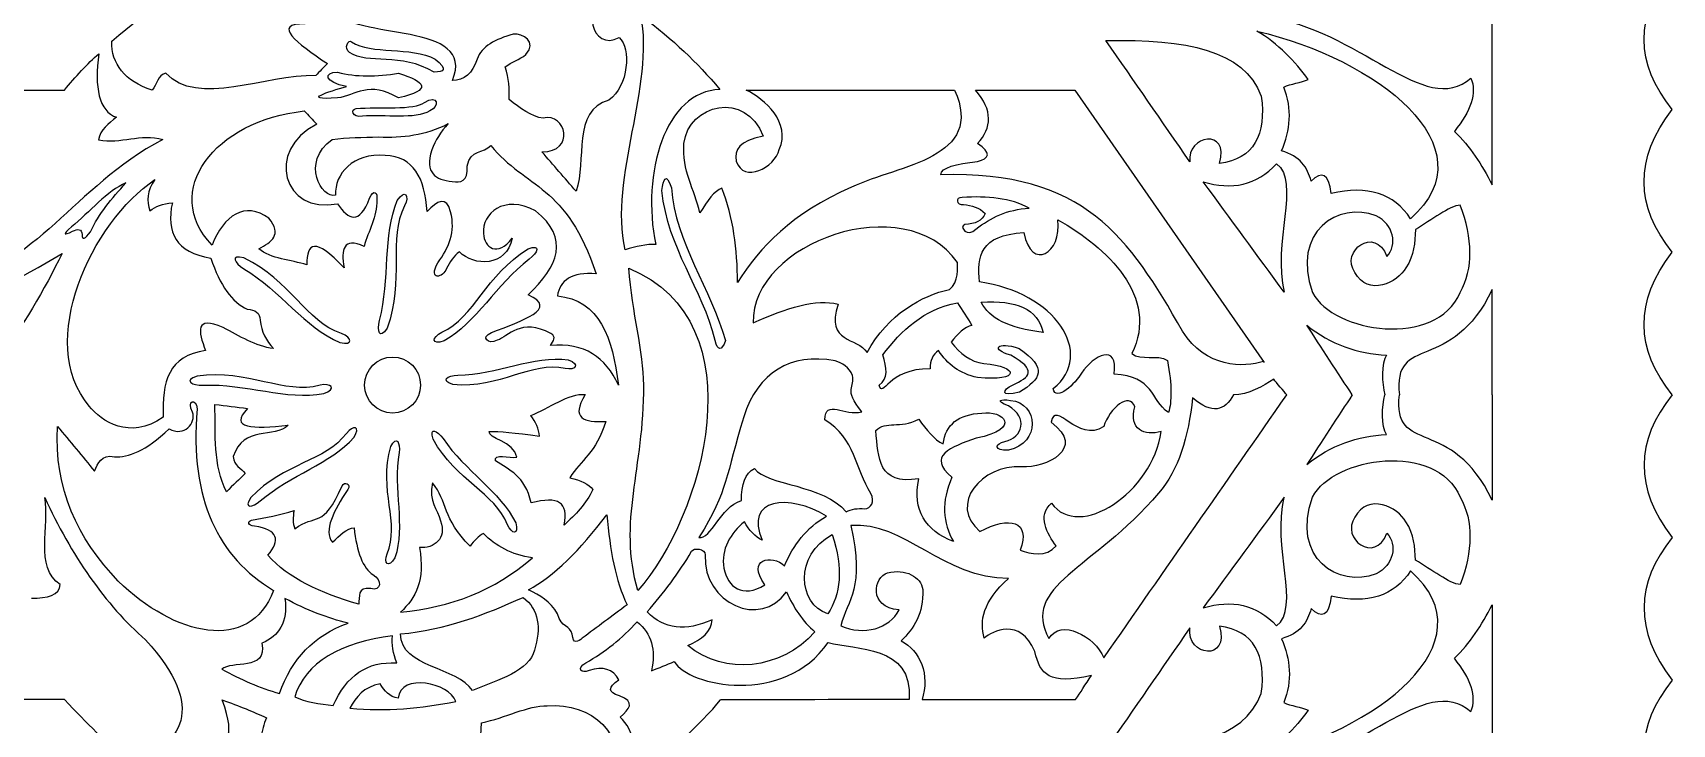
# Model space of a CAD drawing. Extents: x -1 to 1462, y 0 to 2164.
# Drawn here: x 254.9 to 707.3, y 1716.2 to 1906.9 of the extents above; entities that cross this region are included whole.
import ezdxf

# ---------------------------------------------------------------- set-up
doc = ezdxf.new("R2010")
doc.units = 0
doc.layers.add('plan_dekorasyon_araçlar_kutu_dörtgen_33_03', color=7, linetype='CONTINUOUS')

msp = doc.modelspace()

# ---------------------------------------------------------------- linework, layer by layer
at = {"layer": 'plan_dekorasyon_araçlar_kutu_dörtgen_33_03', "color": 1}
for points in [[(551.022524, 1904.80109)], [(276.703521, 1904.59709)], [(342.837522, 1904.41309)], [(338.980522, 1896.05309)], [(451.696523, 1891.11109)], [(329.800522, 1885.34009)], [(344.100522, 1886.01509)], [(280.583521, 1865.560089)], [(288.582521, 1866.447089)], [(577.867524, 1865.828089)], [(338.416522, 1862.168089)], [(355.451522, 1860.653089)], [(428.442523, 1863.449089)], [(529.876524, 1858.504089)], [(537.781524, 1855.282089)], [(648.783525, 1859.382089)], [(419.316523, 1841.975089)], [(516.617524, 1832.616089)], [(453.657523, 1826.933089)], [(339.620522, 1821.479089)], [(368.388522, 1821.942089)], [(354.153522, 1817.474089)], [(402.632523, 1816.687089)], [(489.419523, 1818.074089)], [(524.754524, 1818.001089)], [(335.165522, 1807.396089)], [(600.917524, 1807.064089)], [(305.097522, 1804.429089)], [(483.660523, 1802.414089)], [(524.092524, 1804.004089)], [(261.701521, 1798.335089)], [(380.823522, 1796.942089)], [(487.511523, 1797.203089)], [(343.524522, 1795.341089)], [(258.143521, 1778.767089)], [(388.151522, 1771.757088)], [(516.252524, 1769.384088)], [(475.479523, 1768.535088)], [(319.752522, 1762.800088)], [(354.809522, 1762.111088)], [(436.686523, 1763.911088)], [(462.352523, 1759.939088)], [(391.653522, 1753.314088)], [(648.785525, 1754.745088)], [(356.374522, 1747.166088)], [(577.869524, 1748.299088)], [(341.882522, 1744.086088)], [(354.154522, 1740.569088)], [(356.364522, 1741.142088)], [(342.400522, 1720.612088)], [(500.265523, 1723.011088)]]:
    msp.add_lwpolyline(points, close=True, dxfattribs=at)
msp.add_lwpolyline([(542.413524, 1891.11209), (594.724524, 1815.961089)], dxfattribs=at)
for points in [[(276.703521, 1904.59709), (297.193522, 1922.45909), (316.696522, 1929.71709), (338.212522, 1932.53809)], [(707.298525, 1885.74309), (697.115525, 1898.39909), (696.747525, 1911.49709), (707.298525, 1925.08609)], [(417.250523, 1915.56609), (404.569523, 1915.54709), (409.316523, 1901.36509), (416.678523, 1905.60709)], [(657.600525, 1865.005089), (657.603525, 1882.33909), (657.607525, 1899.67309), (657.610525, 1917.00609)], [(330.056522, 1909.36509), (320.580522, 1909.45009), (327.628522, 1904.17009), (336.157522, 1898.41009)], [(370.664522, 1893.71109), (377.534522, 1910.32909), (343.679522, 1904.38409), (337.454522, 1913.29909)], [(418.314523, 1847.082089), (413.839523, 1867.020089), (426.653523, 1892.15109), (422.649523, 1911.85309)], [(422.649523, 1911.85309), (432.013523, 1904.55709), (437.828523, 1899.04809), (444.509523, 1891.29109)], [(594.706524, 1911.39509), (620.900525, 1908.09909), (639.088525, 1883.13809), (651.741525, 1894.44109)], [(342.307522, 1901.47009), (340.507522, 1902.68009), (342.020522, 1905.26809), (342.837522, 1904.41309)], [(387.438522, 1906.48409), (382.512522, 1905.18009), (378.782522, 1903.14709), (377.467522, 1899.64509)], [(390.972522, 1900.90009), (394.077522, 1904.46909), (390.162522, 1906.81609), (387.438522, 1906.48409)], [(416.678523, 1905.60709), (420.089523, 1902.66709), (419.261523, 1892.19009), (413.842523, 1888.30809)], [(551.022524, 1904.80109), (573.295524, 1905.16009), (588.895524, 1902.27709), (593.880524, 1889.43609)], [(574.205524, 1871.289089), (566.395524, 1882.59209), (558.832524, 1893.49809), (551.022524, 1904.80109)], [(592.704524, 1907.33209), (625.442525, 1899.81809), (657.600525, 1875.443089), (635.091525, 1855.644089)], [(606.870525, 1894.04009), (603.316524, 1898.83409), (598.459524, 1904.11009), (592.704524, 1907.33209)], [(263.649521, 1891.10909), (266.458521, 1894.64909), (270.081521, 1898.51709), (273.078521, 1901.11709)], [(273.078521, 1901.11709), (271.754521, 1892.01309), (273.154521, 1885.17309), (277.952521, 1883.60509)], [(287.839521, 1891.06309), (280.247521, 1893.61509), (276.445521, 1898.27709), (276.703521, 1904.59709)], [(365.620522, 1896.05309), (356.422522, 1901.60609), (347.253522, 1898.01609), (342.307522, 1901.47009)], [(342.837522, 1904.41309), (348.233522, 1900.76309), (359.223522, 1903.29409), (365.914522, 1899.64409)], [(385.264522, 1897.47709), (386.931522, 1898.92709), (389.260522, 1899.46509), (390.972522, 1900.90009)], [(291.532521, 1895.75009), (289.418521, 1895.36509), (289.070521, 1892.62509), (287.839521, 1891.06309)], [(332.934522, 1895.12609), (319.133522, 1895.33409), (300.270522, 1886.35809), (291.532521, 1895.75009)], [(336.157522, 1898.41009), (335.083522, 1897.31609), (334.008522, 1896.22109), (332.934522, 1895.12609)], [(341.453522, 1892.10909), (335.389522, 1893.12909), (334.918522, 1896.15209), (338.980522, 1896.05309)], [(338.980522, 1896.05309), (344.063522, 1894.66009), (349.793522, 1894.79809), (355.817522, 1895.75909)], [(355.817522, 1895.75909), (363.205522, 1893.41409), (365.232522, 1891.11809), (355.817522, 1888.92909)], [(365.914522, 1899.64409), (369.510522, 1896.78609), (368.311522, 1896.08409), (365.620522, 1896.05309)], [(377.467522, 1899.64509), (376.289522, 1895.57709), (373.786522, 1893.89309), (370.664522, 1893.71109)], [(386.329522, 1888.48009), (386.474522, 1891.30209), (386.296522, 1894.38909), (385.264522, 1897.47709)], [(338.980522, 1888.92909), (328.324522, 1888.22309), (336.625522, 1890.75409), (341.453522, 1892.10909)], [(355.817522, 1888.92909), (347.644522, 1893.81609), (343.944522, 1889.61009), (338.980522, 1888.92909)], [(444.509523, 1891.29109), (429.379523, 1890.80809), (422.716523, 1868.127089), (426.791523, 1848.495089)], [(599.502524, 1874.321089), (601.833524, 1880.05809), (602.609524, 1885.89509), (600.073524, 1891.94709)], [(600.073524, 1891.94709), (602.064524, 1892.91909), (604.879525, 1893.06809), (606.870525, 1894.04009)], [(651.741525, 1894.44109), (653.501525, 1890.27609), (651.698525, 1885.30809), (647.178525, 1879.730089)], [(226.806521, 1891.10909), (239.087521, 1891.10909), (251.368521, 1891.10909), (263.649521, 1891.10909)], [(344.100522, 1886.01509), (350.380522, 1886.56409), (360.250522, 1885.52409), (362.939522, 1887.66309)], [(362.939522, 1887.66309), (366.648522, 1890.16109), (367.279522, 1886.50309), (364.411522, 1885.36709)], [(395.678522, 1883.33209), (392.620522, 1883.78209), (389.254522, 1886.13009), (386.329522, 1888.48009)], [(413.842523, 1888.30809), (403.520523, 1885.48309), (407.798523, 1871.591089), (404.776523, 1863.232089)], [(434.569523, 1876.410089), (435.749523, 1887.19909), (451.696523, 1891.11109), (456.414523, 1878.403089)], [(451.696523, 1891.11109), (470.888523, 1891.11109), (490.080523, 1891.11109), (509.271524, 1891.11109)], [(460.880523, 1874.693089), (464.096523, 1882.23909), (457.009523, 1888.61709), (451.696523, 1891.11109)], [(509.271524, 1891.11109), (517.656524, 1872.260089), (494.376523, 1870.581089), (480.778523, 1864.332089)], [(515.597524, 1876.406089), (519.623524, 1880.70709), (519.826524, 1885.55509), (515.062524, 1891.11209)], [(515.062524, 1891.11209), (522.872524, 1891.11209), (534.603524, 1891.11209), (542.413524, 1891.11209)], [(593.880524, 1889.43609), (595.338524, 1878.884089), (591.873524, 1872.023089), (582.341524, 1870.891089)], [(277.952521, 1883.60509), (275.805521, 1881.84909), (273.385521, 1880.26709), (273.029521, 1877.371089)], [(304.347522, 1848.376089), (290.116521, 1863.045089), (305.016522, 1882.83909), (329.800522, 1885.34009)], [(329.800522, 1885.34009), (330.939522, 1884.13109), (332.077522, 1882.92209), (333.216522, 1881.71209)], [(345.807522, 1883.89509), (343.012522, 1883.30009), (342.499522, 1885.98209), (344.100522, 1886.01509)], [(364.411522, 1885.36709), (360.447522, 1882.93409), (352.008522, 1884.38609), (345.807522, 1883.89509)], [(395.365522, 1874.097089), (404.712523, 1873.937089), (402.050523, 1885.02309), (395.678522, 1883.33209)], [(707.298525, 1846.400089), (697.115525, 1859.056089), (696.747525, 1872.154089), (707.298525, 1885.74309)], [(273.029521, 1877.371089), (279.109521, 1876.241089), (284.660521, 1879.172089), (290.739521, 1877.511089)], [(333.216522, 1881.71209), (318.916522, 1874.595089), (323.962522, 1856.585089), (338.962522, 1859.773089)], [(337.472522, 1877.491089), (341.693522, 1877.991089), (345.913522, 1878.139089), (350.293522, 1878.185089)], [(350.293522, 1878.185089), (356.837522, 1877.934089), (363.293522, 1878.646089), (369.523522, 1881.85009)], [(369.523522, 1881.85009), (367.436522, 1879.521089), (365.932522, 1877.218089), (364.969522, 1874.617089)], [(456.414523, 1878.403089), (449.700523, 1877.167089), (448.520523, 1874.635089), (448.988523, 1871.514089)], [(582.341524, 1870.891089), (585.279524, 1880.82509), (573.232524, 1878.699089), (574.205524, 1871.289089)], [(647.178525, 1879.730089), (651.463525, 1875.633089), (654.729525, 1870.516089), (657.600525, 1865.005089)], [(290.739521, 1877.511089), (265.385521, 1863.814089), (256.987521, 1842.934089), (230.220521, 1836.772089)], [(338.416522, 1862.168089), (334.657522, 1860.999089), (328.690522, 1871.144089), (337.472522, 1877.491089)], [(352.118522, 1873.107089), (343.216522, 1873.857089), (338.092522, 1867.909089), (338.416522, 1862.168089)], [(363.668522, 1857.620089), (363.091522, 1866.838089), (359.916522, 1872.838089), (352.118522, 1873.107089)], [(364.969522, 1874.617089), (362.930522, 1868.160089), (366.042522, 1866.362089), (370.605522, 1865.879089)], [(374.726522, 1870.153089), (375.518522, 1874.866089), (379.311522, 1873.632089), (381.250522, 1875.813089)], [(381.250522, 1875.813089), (390.933522, 1864.027089), (402.264523, 1865.076089), (410.297523, 1840.456089)], [(404.776523, 1863.232089), (401.639523, 1866.854089), (398.502523, 1870.476089), (395.365522, 1874.097089)], [(438.978523, 1857.268089), (437.509523, 1863.649089), (433.920523, 1868.970089), (434.569523, 1876.410089)], [(448.988523, 1871.514089), (451.068523, 1865.273089), (459.624523, 1869.748089), (460.880523, 1874.693089)], [(515.590524, 1871.379089), (518.869524, 1872.272089), (519.540524, 1873.787089), (515.597524, 1876.406089)], [(607.624525, 1865.999089), (606.668525, 1869.783089), (604.542524, 1872.892089), (599.502524, 1874.321089)], [(370.605522, 1865.879089), (372.995522, 1865.510089), (375.015522, 1865.796089), (374.726522, 1870.153089)], [(428.442523, 1863.449089), (428.944523, 1866.374089), (429.542523, 1868.652089), (431.149523, 1864.155089)], [(505.436524, 1867.735089), (505.528524, 1869.751089), (509.687524, 1870.777089), (515.590524, 1871.379089)], [(572.167524, 1824.592089), (557.465524, 1850.432089), (545.020524, 1868.975089), (505.436524, 1867.735089)], [(577.867524, 1865.828089), (585.761524, 1863.436089), (592.579524, 1864.845089), (598.119524, 1870.773089)], [(598.119524, 1870.773089), (604.830525, 1865.907089), (596.824524, 1848.736089), (600.238524, 1835.333089)], [(613.191525, 1862.591089), (612.542525, 1868.071089), (610.628525, 1868.995089), (607.624525, 1865.999089)], [(270.418521, 1803.947089), (255.617521, 1821.606089), (271.064521, 1854.704089), (288.582521, 1866.447089)], [(280.583521, 1865.560089), (275.441521, 1863.323089), (270.535521, 1857.436089), (265.512521, 1853.374089)], [(270.752521, 1852.020089), (273.087521, 1857.005089), (276.629521, 1861.135089), (280.583521, 1865.560089)], [(288.582521, 1866.447089), (286.366521, 1863.350089), (286.228521, 1860.512089), (287.152521, 1857.806089)], [(431.149523, 1864.155089), (432.052523, 1849.194089), (442.217523, 1836.054089), (445.985523, 1822.004089)], [(445.020523, 1864.094089), (443.007523, 1863.367089), (440.992523, 1860.514089), (438.978523, 1857.268089)], [(449.371523, 1838.048089), (449.285523, 1847.139089), (448.246523, 1855.945089), (445.020523, 1864.094089)], [(480.778523, 1864.332089), (464.186523, 1857.055089), (455.590523, 1847.839089), (449.371523, 1838.048089)], [(510.055524, 1843.535089), (495.694523, 1864.264089), (453.065523, 1849.022089), (453.657523, 1826.933089)], [(600.238524, 1835.333089), (592.781524, 1845.498089), (585.324524, 1855.663089), (577.867524, 1865.828089)], [(635.091525, 1855.644089), (630.530525, 1862.575089), (623.247525, 1864.920089), (613.191525, 1862.591089)], [(287.152521, 1857.806089), (288.751521, 1858.949089), (290.605521, 1859.872089), (293.382521, 1859.994089)], [(293.382521, 1859.994089), (291.561521, 1851.838089), (294.367521, 1846.344089), (304.006522, 1844.783089)], [(319.981522, 1855.744089), (313.497522, 1860.577089), (307.415522, 1856.475089), (304.347522, 1848.376089)], [(338.962522, 1859.773089), (341.979522, 1855.303089), (344.957522, 1853.863089), (347.817522, 1861.334089)], [(349.816522, 1860.850089), (349.934522, 1856.101089), (347.461522, 1852.294089), (346.284522, 1848.016089)], [(347.817522, 1861.334089), (348.896522, 1863.880089), (350.092522, 1862.895089), (349.816522, 1860.850089)], [(350.545522, 1827.607089), (353.584522, 1839.100089), (351.362522, 1850.942089), (355.451522, 1860.653089)], [(355.451522, 1860.653089), (357.584522, 1863.918089), (358.870522, 1862.010089), (357.480522, 1859.145089)], [(370.176522, 1857.564089), (369.043522, 1862.009089), (366.530522, 1860.564089), (363.668522, 1857.620089)], [(393.600522, 1857.795089), (384.896522, 1862.446089), (378.729522, 1857.062089), (379.264522, 1851.548089)], [(443.159523, 1822.004089), (439.667523, 1836.526089), (430.169523, 1847.162089), (428.442523, 1863.449089)], [(511.332524, 1861.506089), (509.408524, 1861.564089), (509.604524, 1859.267089), (511.742524, 1859.560089)], [(529.876524, 1858.504089), (524.680524, 1861.386089), (518.255524, 1861.923089), (511.332524, 1861.506089)], [(511.742524, 1859.560089), (513.980524, 1859.318089), (516.067524, 1858.738089), (517.677524, 1857.083089)], [(625.588525, 1856.438089), (615.216525, 1860.457089), (602.012524, 1852.144089), (608.045525, 1835.245089)], [(317.201522, 1847.368089), (320.820522, 1849.186089), (323.782522, 1851.241089), (319.981522, 1855.744089)], [(357.480522, 1859.145089), (352.679522, 1849.919089), (357.618522, 1838.903089), (352.617522, 1825.468089)], [(366.662522, 1843.490089), (369.624522, 1847.542089), (371.615522, 1851.940089), (370.176522, 1857.564089)], [(391.597522, 1834.624089), (399.738523, 1842.480089), (403.209523, 1850.253089), (393.600522, 1857.795089)], [(517.677524, 1857.083089), (516.907524, 1855.059089), (514.907524, 1854.169089), (512.097524, 1854.030089)], [(515.159524, 1852.793089), (519.229524, 1855.852089), (523.761524, 1858.273089), (529.876524, 1858.504089)], [(528.397524, 1851.791089), (530.466524, 1840.945089), (538.892524, 1846.229089), (537.781524, 1855.282089)], [(537.781524, 1855.282089), (551.178524, 1847.958089), (565.925524, 1833.995089), (558.150524, 1818.429089)], [(628.538525, 1845.203089), (631.617525, 1848.418089), (630.398525, 1854.106089), (625.588525, 1856.438089)], [(648.783525, 1859.382089), (645.829525, 1859.233089), (640.821525, 1855.177089), (636.428525, 1852.628089)], [(648.783525, 1835.245089), (652.517525, 1841.992089), (652.270525, 1850.123089), (648.783525, 1859.382089)], [(265.512521, 1853.374089), (263.079521, 1851.222089), (263.355521, 1850.949089), (265.788521, 1852.171089)], [(265.788521, 1852.171089), (267.391521, 1852.940089), (268.411521, 1852.830089), (268.445521, 1851.245089)], [(268.445521, 1851.245089), (268.490521, 1849.652089), (269.294521, 1850.002089), (270.752521, 1852.020089)], [(340.751522, 1842.129089), (332.825522, 1850.604089), (330.421522, 1849.009089), (330.504522, 1842.880089)], [(346.284522, 1848.016089), (340.491522, 1850.568089), (339.941522, 1847.125089), (340.751522, 1842.129089)], [(379.264522, 1851.548089), (379.348522, 1847.642089), (383.199522, 1844.942089), (387.199522, 1850.248089)], [(512.097524, 1854.030089), (510.233524, 1853.441089), (512.961524, 1850.262089), (515.159524, 1852.793089)], [(516.132524, 1838.212089), (515.356524, 1845.112089), (516.253524, 1851.195089), (528.397524, 1851.791089)], [(619.743525, 1840.837089), (615.610525, 1846.649089), (625.312525, 1853.932089), (628.538525, 1845.203089)], [(636.428525, 1852.628089), (636.297525, 1849.087089), (636.107525, 1845.546089), (633.798525, 1842.124089)], [(231.046521, 1832.304089), (239.804521, 1832.808089), (250.953521, 1838.960089), (263.013521, 1846.080089)], [(263.013521, 1846.080089), (257.910521, 1836.117089), (252.339521, 1825.601089), (244.717521, 1816.582089)], [(330.504522, 1842.880089), (326.070522, 1844.376089), (320.576522, 1844.459089), (317.201522, 1847.368089)], [(367.724522, 1824.313089), (376.922522, 1828.556089), (379.686522, 1839.984089), (391.548522, 1847.350089)], [(372.579522, 1846.528089), (370.960522, 1845.434089), (370.068522, 1843.611089), (369.034522, 1841.932089)], [(387.199522, 1850.248089), (385.610522, 1842.337089), (376.523522, 1842.400089), (372.579522, 1846.528089)], [(391.548522, 1847.350089), (395.207522, 1848.735089), (394.202522, 1846.282089), (391.867522, 1844.467089)], [(426.791523, 1848.495089), (424.319523, 1848.672089), (421.228523, 1847.995089), (418.314523, 1847.082089)], [(707.298525, 1807.057089), (697.115525, 1819.713089), (696.747525, 1832.810089), (707.298525, 1846.400089)], [(304.006522, 1844.783089), (306.528522, 1837.229089), (309.888522, 1832.544089), (314.058522, 1830.642089)], [(313.132522, 1844.812089), (309.242522, 1845.815089), (310.543522, 1843.424089), (313.129522, 1841.833089)], [(313.129522, 1841.833089), (323.301522, 1835.681089), (329.931522, 1825.621089), (339.620522, 1821.479089)], [(340.032522, 1823.974089), (330.168522, 1827.271089), (326.064522, 1838.625089), (313.132522, 1844.812089)], [(369.034522, 1841.932089), (368.185522, 1839.302089), (363.832522, 1838.408089), (366.662522, 1843.490089)], [(391.867522, 1844.467089), (382.675522, 1837.427089), (377.327522, 1826.983089), (368.388522, 1821.942089)], [(419.316523, 1841.975089), (455.538523, 1827.062089), (439.748523, 1773.267088), (421.847523, 1753.080088)], [(423.483523, 1809.773089), (423.441523, 1818.937089), (420.283523, 1829.655089), (419.316523, 1841.975089)], [(507.805524, 1836.128089), (510.624524, 1838.116089), (509.902524, 1842.452089), (510.055524, 1843.535089)], [(633.798525, 1842.124089), (631.585525, 1837.986089), (623.368525, 1834.025089), (619.743525, 1840.837089)], [(410.297523, 1840.456089), (403.697523, 1840.898089), (400.276523, 1838.746089), (399.641523, 1834.322089)], [(536.486524, 1808.774089), (548.360524, 1818.426089), (536.842524, 1835.350089), (516.132524, 1838.212089)], [(381.454522, 1824.252089), (390.045522, 1827.563089), (400.129523, 1830.831089), (391.597522, 1834.624089)], [(399.641523, 1834.322089), (411.296523, 1833.308089), (414.887523, 1822.720089), (416.478523, 1809.755089)], [(453.657523, 1826.933089), (462.724523, 1830.891089), (471.176523, 1833.742089), (477.099523, 1832.039089)], [(485.094523, 1818.691089), (490.949523, 1829.505089), (500.380523, 1834.420089), (507.805524, 1836.128089)], [(489.419523, 1818.074089), (494.673523, 1824.850089), (500.680523, 1830.697089), (510.024524, 1832.439089)], [(510.024524, 1832.439089), (511.367524, 1830.362089), (512.711524, 1828.285089), (514.055524, 1826.209089)], [(516.617524, 1832.616089), (526.176524, 1833.246089), (532.304524, 1830.735089), (533.690524, 1824.256089)], [(533.690524, 1824.256089), (524.151524, 1825.459089), (518.789524, 1828.136089), (516.617524, 1832.616089)], [(608.045525, 1835.245089), (613.851525, 1824.056089), (642.198525, 1819.924089), (648.783525, 1835.245089)], [(657.600525, 1836.130089), (646.478525, 1812.582089), (630.056525, 1824.021089), (632.003525, 1807.067089)], [(657.600525, 1807.067089), (657.600525, 1815.190089), (657.600525, 1828.006089), (657.600525, 1836.130089)], [(307.422522, 1825.645089), (299.540522, 1828.974089), (300.487522, 1824.593089), (302.539522, 1819.249089)], [(314.058522, 1830.642089), (316.165522, 1830.548089), (317.562522, 1829.743089), (317.628522, 1827.608089)], [(397.870522, 1823.964089), (389.607522, 1828.438089), (386.001522, 1823.125089), (383.061522, 1822.108089)], [(477.099523, 1832.039089), (473.524523, 1821.114089), (482.429523, 1823.141089), (485.094523, 1818.691089)], [(321.314522, 1819.822089), (316.389522, 1820.463089), (311.940522, 1823.206089), (307.422522, 1825.645089)], [(317.628522, 1827.608089), (317.931522, 1824.508089), (319.284522, 1821.980089), (321.314522, 1819.822089)], [(339.620522, 1821.479089), (343.423522, 1820.613089), (343.022522, 1822.879089), (340.032522, 1823.974089)], [(352.617522, 1825.468089), (350.516522, 1822.043089), (349.791522, 1824.666089), (350.545522, 1827.607089)], [(368.388522, 1821.942089), (364.798522, 1820.699089), (364.946522, 1822.935089), (367.724522, 1824.313089)], [(383.061522, 1822.108089), (380.554522, 1820.792089), (378.281522, 1822.949089), (381.454522, 1824.252089)], [(397.758522, 1820.705089), (398.548523, 1821.870089), (399.391523, 1823.039089), (397.870522, 1823.964089)], [(514.055524, 1826.209089), (512.037524, 1825.794089), (510.124524, 1824.020089), (508.263524, 1821.564089)], [(594.515524, 1816.262089), (589.109524, 1814.520089), (578.513524, 1814.401089), (572.167524, 1824.592089)], [(618.993525, 1807.067089), (615.323525, 1812.560089), (610.124525, 1820.745089), (606.454525, 1826.238089)], [(606.454525, 1826.238089), (613.074525, 1821.016089), (620.438525, 1818.354089), (628.472525, 1817.999089)], [(302.539522, 1819.249089), (292.418521, 1817.964089), (290.445521, 1810.661089), (290.848521, 1800.894089)], [(416.478523, 1809.755089), (412.999523, 1817.435089), (407.046523, 1821.503089), (397.758522, 1820.705089)], [(445.985523, 1822.004089), (445.043523, 1819.060089), (443.866523, 1819.178089), (443.159523, 1822.004089)], [(504.843524, 1819.251089), (503.250524, 1818.178089), (502.389524, 1816.572089), (502.523524, 1814.243089)], [(515.558524, 1811.834089), (510.655524, 1812.891089), (507.234524, 1815.525089), (504.843524, 1819.251089)], [(508.263524, 1821.564089), (510.733524, 1818.496089), (513.598524, 1816.216089), (517.324524, 1815.660089)], [(524.754524, 1818.001089), (519.200524, 1819.414089), (520.771524, 1822.063089), (527.050524, 1819.826089)], [(527.050524, 1819.826089), (534.911524, 1814.566089), (533.116524, 1811.337089), (527.157524, 1807.805089)], [(553.316524, 1812.740089), (554.399524, 1821.537089), (547.653524, 1817.970089), (544.262524, 1813.050089)], [(346.433522, 1809.754089), (346.433522, 1814.018089), (349.889522, 1817.474089), (354.153522, 1817.474089)], [(354.153522, 1817.474089), (358.417522, 1817.474089), (361.873522, 1814.018089), (361.873522, 1809.754089)], [(401.797523, 1814.300089), (392.437522, 1816.474089), (383.895522, 1808.670089), (370.756522, 1809.897089)], [(372.141522, 1812.496089), (383.074522, 1812.655089), (393.018522, 1818.036089), (402.632523, 1816.687089)], [(402.632523, 1816.687089), (406.052523, 1815.495089), (404.679523, 1813.724089), (401.797523, 1814.300089)], [(476.302523, 1816.436089), (463.918523, 1818.680089), (455.022523, 1813.276089), (451.046523, 1801.001089)], [(481.070523, 1812.422089), (480.277523, 1814.579089), (478.140523, 1815.916089), (476.302523, 1816.436089)], [(488.418523, 1809.755089), (490.970523, 1811.419089), (490.638523, 1814.524089), (489.419523, 1818.074089)], [(502.523524, 1814.243089), (490.698523, 1814.337089), (489.529523, 1805.835089), (488.418523, 1809.755089)], [(517.324524, 1815.660089), (527.096524, 1814.915089), (527.626524, 1810.637089), (515.558524, 1811.834089)], [(525.225524, 1809.756089), (530.200524, 1811.908089), (532.029524, 1813.963089), (524.754524, 1818.001089)], [(558.150524, 1818.429089), (560.757524, 1816.350089), (565.158524, 1818.392089), (568.000524, 1816.520089)], [(568.000524, 1816.520089), (569.274524, 1809.629089), (569.200524, 1805.146089), (568.276524, 1802.181089)], [(628.472525, 1817.999089), (626.929525, 1815.869089), (627.174525, 1810.146089), (628.006525, 1807.067089)], [(300.196522, 1812.213089), (296.399522, 1810.900089), (298.804522, 1809.626089), (301.839522, 1809.729089)], [(334.130522, 1809.703089), (324.086522, 1807.003089), (314.394522, 1814.200089), (300.196522, 1812.213089)], [(301.839522, 1809.729089), (313.717522, 1810.219089), (324.801522, 1805.496089), (335.165522, 1807.396089)], [(335.165522, 1807.396089), (338.813522, 1808.775089), (337.228522, 1810.442089), (334.130522, 1809.703089)], [(354.153522, 1802.034089), (349.889522, 1802.034089), (346.433522, 1805.491089), (346.433522, 1809.754089)], [(361.873522, 1809.754089), (361.873522, 1805.491089), (358.417522, 1802.034089), (354.153522, 1802.034089)], [(370.756522, 1809.897089), (367.203522, 1811.014089), (369.348522, 1812.433089), (372.141522, 1812.496089)], [(421.847523, 1753.080088), (416.284523, 1772.252088), (423.592523, 1786.495089), (423.483523, 1809.773089)], [(483.660523, 1802.414089), (478.381523, 1808.694089), (481.933523, 1809.086089), (481.070523, 1812.422089)], [(527.157524, 1807.805089), (521.701524, 1806.352089), (522.439524, 1808.441089), (525.225524, 1809.756089)], [(544.262524, 1813.050089), (542.706524, 1810.305089), (537.174524, 1804.881089), (536.486524, 1808.774089)], [(568.276524, 1802.181089), (563.289524, 1805.700089), (564.249524, 1812.224089), (553.316524, 1812.740089)], [(597.323524, 1811.374089), (594.474524, 1809.586089), (590.295524, 1806.969089), (586.191524, 1807.064089)], [(600.917524, 1807.064089), (600.271524, 1807.972089), (597.969524, 1810.465089), (597.323524, 1811.374089)], [(298.958522, 1802.284089), (297.136522, 1805.490089), (299.994522, 1806.343089), (300.202522, 1803.162089)], [(392.265522, 1801.364089), (397.277522, 1803.283089), (402.877523, 1807.675089), (407.300523, 1807.122089)], [(407.300523, 1807.122089), (403.192523, 1800.533089), (407.026523, 1799.408089), (412.978523, 1799.737089)], [(473.416523, 1800.177089), (473.534523, 1806.103089), (478.951523, 1801.050089), (483.660523, 1802.414089)], [(524.092524, 1804.004089), (520.461524, 1805.427089), (521.763524, 1806.013089), (524.681524, 1805.535089)], [(524.681524, 1805.535089), (532.486524, 1804.824089), (532.978524, 1793.612089), (524.152524, 1791.818089)], [(550.411524, 1798.290089), (543.283524, 1793.580089), (536.979524, 1805.972089), (535.915524, 1799.526089)], [(559.010524, 1803.744089), (557.527524, 1807.843089), (552.041524, 1803.582089), (550.411524, 1798.290089)], [(550.423524, 1734.509088), (567.358524, 1758.859088), (583.996524, 1782.734089), (600.917524, 1807.064089)], [(574.915524, 1806.253089), (573.856524, 1795.422089), (571.025524, 1786.364089), (565.570524, 1779.929089)], [(586.191524, 1807.064089), (583.916524, 1802.705089), (580.315524, 1801.452089), (574.915524, 1806.253089)], [(618.995525, 1807.060089), (615.325525, 1801.567089), (610.126525, 1793.382089), (606.456525, 1787.888089)], [(628.474525, 1796.128089), (626.931525, 1798.258089), (627.176525, 1803.981089), (628.008525, 1807.060089)], [(657.602525, 1777.998089), (646.480525, 1801.545089), (630.058525, 1790.106089), (632.005525, 1807.060089)], [(657.602525, 1807.060089), (657.602525, 1798.937089), (657.602525, 1786.120089), (657.602525, 1777.998089)], [(707.298525, 1807.059089), (697.115525, 1794.403089), (696.747525, 1781.305089), (707.298525, 1767.716088)], [(290.848521, 1800.894089), (281.412521, 1794.390089), (273.849521, 1799.854089), (270.418521, 1803.947089)], [(292.472521, 1797.703089), (296.695522, 1795.315089), (299.957522, 1799.341089), (298.958522, 1802.284089)], [(300.202522, 1803.162089), (298.097522, 1778.016089), (306.115522, 1762.255088), (321.278522, 1753.122088)], [(308.341522, 1780.284089), (304.508522, 1787.726089), (305.378522, 1796.163089), (305.097522, 1804.429089)], [(305.097522, 1804.429089), (308.244522, 1804.030089), (310.985522, 1803.683089), (314.132522, 1803.285089)], [(314.132522, 1803.285089), (308.790522, 1797.786089), (315.601522, 1797.604089), (325.355522, 1798.711089)], [(394.665522, 1795.663089), (394.496522, 1797.721089), (393.691522, 1799.619089), (392.265522, 1801.364089)], [(451.046523, 1801.001089), (446.098523, 1784.713089), (446.861523, 1780.906089), (438.676523, 1767.679088)], [(506.127524, 1793.534089), (506.745524, 1798.900089), (510.342524, 1801.688089), (516.769524, 1802.030089)], [(516.769524, 1802.030089), (522.586524, 1802.919089), (528.167524, 1797.774089), (515.232524, 1795.072089)], [(523.150524, 1794.172089), (528.056524, 1795.330089), (529.665524, 1800.727089), (524.092524, 1804.004089)], [(566.292524, 1796.935089), (561.745524, 1795.614089), (557.139524, 1797.530089), (559.010524, 1803.744089)], [(278.420521, 1755.713088), (267.180521, 1767.450088), (260.696521, 1781.260089), (261.701521, 1798.335089)], [(261.701521, 1798.335089), (265.110521, 1794.220089), (268.519521, 1790.105089), (271.928521, 1785.990089)], [(277.375521, 1789.990089), (281.240521, 1789.746089), (285.938521, 1791.509089), (292.472521, 1797.703089)], [(325.355522, 1798.711089), (321.599522, 1794.952089), (312.840522, 1798.670089), (310.203522, 1790.083089)], [(341.431522, 1796.442089), (335.594522, 1788.660089), (324.306522, 1788.366089), (315.000522, 1778.711089)], [(343.524522, 1795.341089), (345.414522, 1798.461089), (343.285522, 1798.773089), (341.431522, 1796.442089)], [(365.350522, 1794.813089), (364.224522, 1798.327089), (366.485522, 1797.260089), (368.081522, 1794.973089)], [(388.423522, 1789.859089), (387.714522, 1794.163089), (380.236522, 1795.140089), (380.823522, 1796.942089)], [(380.823522, 1796.942089), (383.664522, 1797.053089), (387.820522, 1796.650089), (394.665522, 1795.663089)], [(412.978523, 1799.737089), (410.368523, 1791.018089), (406.077523, 1789.162089), (403.088523, 1784.196089)], [(486.132523, 1779.807089), (481.894523, 1786.597089), (481.893523, 1795.035089), (473.416523, 1800.177089)], [(487.511523, 1797.203089), (490.351523, 1800.019089), (494.074523, 1797.595089), (499.386523, 1800.352089)], [(499.403523, 1783.898089), (487.917523, 1782.168089), (488.334523, 1789.612089), (487.511523, 1797.203089)], [(499.386523, 1800.352089), (501.461524, 1797.450089), (503.578524, 1794.700089), (506.127524, 1793.534089)], [(535.915524, 1799.526089), (545.731524, 1792.217089), (534.531524, 1786.821089), (527.747524, 1787.194089)], [(535.991524, 1777.184089), (543.582524, 1766.654088), (563.843524, 1780.145089), (566.292524, 1796.935089)], [(317.643522, 1777.831089), (326.105522, 1785.044089), (336.990522, 1787.963089), (343.524522, 1795.341089)], [(352.622522, 1763.214088), (356.344522, 1771.666088), (350.186522, 1780.702089), (353.629522, 1792.813089)], [(353.629522, 1792.813089), (355.327522, 1795.981089), (356.345522, 1793.785089), (355.930522, 1791.168089)], [(385.886522, 1771.247088), (382.338522, 1780.118089), (371.708522, 1783.280089), (365.350522, 1794.813089)], [(368.081522, 1794.973089), (374.263522, 1785.971089), (383.839522, 1780.423089), (388.151522, 1771.757088)], [(515.232524, 1795.072089), (508.136524, 1792.686089), (501.501524, 1790.187089), (508.511524, 1784.314089)], [(524.152524, 1791.818089), (519.873524, 1791.484089), (520.423524, 1793.740089), (523.150524, 1794.172089)], [(606.456525, 1787.888089), (613.076525, 1793.111089), (620.440525, 1795.772089), (628.474525, 1796.128089)], [(608.047525, 1778.882089), (613.853525, 1790.072089), (642.200525, 1794.203089), (648.785525, 1778.882089)], [(271.928521, 1785.990089), (272.886521, 1788.205089), (273.605521, 1790.667089), (277.375521, 1789.990089)], [(310.203522, 1790.083089), (310.318522, 1787.386089), (312.376522, 1786.926089), (313.463522, 1785.347089)], [(355.930522, 1791.168089), (354.216522, 1780.930089), (357.769522, 1770.912088), (354.809522, 1762.111088)], [(382.590522, 1788.850089), (381.915522, 1791.041089), (386.478522, 1789.522089), (388.423522, 1789.859089)], [(392.374522, 1777.249089), (390.702522, 1784.884089), (386.322522, 1786.219089), (382.590522, 1788.850089)], [(527.747524, 1787.194089), (516.674524, 1787.988089), (507.426524, 1776.714089), (516.252524, 1769.384088)], [(313.463522, 1785.347089), (311.888522, 1783.735089), (310.072522, 1782.211089), (308.341522, 1780.284089)], [(340.207522, 1781.965089), (340.869522, 1783.249089), (342.841522, 1782.562089), (341.796522, 1780.918089)], [(365.164522, 1782.794089), (363.954522, 1777.353089), (366.630522, 1775.798088), (367.363522, 1772.301088)], [(375.568522, 1765.304088), (367.802522, 1773.136088), (369.456522, 1777.552089), (365.164522, 1782.794089)], [(403.088523, 1784.196089), (406.024523, 1783.445089), (408.363523, 1782.444089), (409.415523, 1780.908089)], [(450.406523, 1777.883089), (450.475523, 1782.320089), (451.455523, 1785.561089), (454.037523, 1786.701089)], [(454.037523, 1786.701089), (457.635523, 1781.967089), (473.066523, 1782.414089), (479.314523, 1774.795088)], [(508.940524, 1766.590088), (501.205523, 1769.671088), (497.560523, 1775.165088), (499.403523, 1783.898089)], [(508.511524, 1784.314089), (505.524524, 1777.582089), (505.961524, 1771.752088), (508.940524, 1766.590088)], [(262.424521, 1754.739088), (255.228521, 1759.511088), (259.629521, 1771.052088), (258.143521, 1778.767089)], [(258.143521, 1778.767089), (265.357521, 1763.037088), (274.929521, 1749.028088), (285.989521, 1739.501088)], [(315.000522, 1778.711089), (312.963522, 1775.554088), (315.468522, 1776.004088), (317.643522, 1777.831089)], [(327.212522, 1770.130088), (332.857522, 1774.398088), (335.038522, 1769.913088), (340.207522, 1781.965089)], [(341.796522, 1780.918089), (337.836522, 1775.022088), (335.061522, 1769.617088), (337.550522, 1766.394088)], [(401.503523, 1771.152088), (402.740523, 1777.515089), (399.928523, 1779.207089), (392.374522, 1777.249089)], [(409.415523, 1780.908089), (407.656523, 1777.109089), (404.518523, 1773.852088), (401.503523, 1771.152088)], [(473.890523, 1773.597088), (463.644523, 1779.872089), (451.011523, 1778.644089), (456.170523, 1766.945088)], [(484.364523, 1775.613088), (486.190523, 1775.775088), (487.368523, 1777.585089), (486.132523, 1779.807089)], [(565.570524, 1779.929089), (547.248524, 1758.698088), (527.426524, 1754.256088), (535.279524, 1739.821088)], [(600.240524, 1778.794089), (592.783524, 1768.629088), (585.326524, 1758.464088), (577.869524, 1748.299088)], [(598.121524, 1743.354088), (604.832525, 1748.220088), (596.826524, 1765.391088), (600.240524, 1778.794089)], [(625.590525, 1757.689088), (615.218525, 1753.670088), (602.014524, 1761.983088), (608.047525, 1778.882089)], [(633.800525, 1772.003088), (631.587525, 1776.141088), (623.370525, 1780.102089), (619.745525, 1773.290088)], [(648.785525, 1778.882089), (652.519525, 1772.135088), (652.272525, 1764.004088), (648.785525, 1754.745088)], [(315.252522, 1772.540088), (319.186522, 1773.125088), (323.099522, 1773.928088), (326.956522, 1775.141088)], [(326.956522, 1775.141088), (326.662522, 1773.347088), (326.484522, 1771.688088), (327.212522, 1770.130088)], [(391.653522, 1753.314088), (398.508523, 1756.798088), (405.992523, 1764.371088), (413.318523, 1773.978088)], [(413.318523, 1773.978088), (414.105523, 1764.286088), (415.710523, 1755.685088), (418.852523, 1749.134088)], [(438.676523, 1767.679088), (442.056523, 1767.077088), (444.553523, 1776.130088), (450.406523, 1777.883089)], [(462.352523, 1759.939088), (464.701523, 1765.690088), (468.403523, 1770.357088), (473.890523, 1773.597088)], [(479.314523, 1774.795088), (480.644523, 1775.539088), (482.622523, 1775.870088), (484.364523, 1775.613088)], [(516.252524, 1769.384088), (524.446524, 1773.655088), (530.373524, 1772.422088), (527.322524, 1764.183088)], [(537.327524, 1765.381088), (534.851524, 1768.609088), (531.932524, 1773.809088), (535.991524, 1777.184089)], [(316.045522, 1770.823088), (314.103522, 1770.998088), (314.089522, 1772.056088), (315.252522, 1772.540088)], [(319.752522, 1762.800088), (323.248522, 1766.989088), (322.597522, 1769.851088), (316.045522, 1770.823088)], [(337.550522, 1766.394088), (339.546522, 1768.165088), (341.541522, 1770.411088), (343.536522, 1770.335088)], [(343.536522, 1770.335088), (344.259522, 1763.983088), (345.990522, 1758.986088), (348.716522, 1757.501088)], [(367.363522, 1772.301088), (369.254522, 1767.377088), (365.552522, 1764.630088), (361.555522, 1764.945088)], [(388.151522, 1771.757088), (389.147522, 1768.316088), (387.048522, 1768.563088), (385.886522, 1771.247088)], [(451.261523, 1772.038088), (447.494523, 1769.010088), (444.610523, 1764.392088), (445.612523, 1759.244088)], [(456.170523, 1766.945088), (454.239523, 1767.995088), (452.485523, 1769.633088), (451.261523, 1772.038088)], [(480.602523, 1771.008088), (484.624523, 1753.632088), (479.747523, 1750.753088), (477.832523, 1743.371088)], [(524.148524, 1756.438088), (506.454524, 1756.232088), (495.235523, 1772.274088), (480.602523, 1771.008088)], [(619.745525, 1773.290088), (615.612525, 1767.478088), (625.314525, 1760.195088), (628.540525, 1768.924088)], [(636.430525, 1761.499088), (636.299525, 1765.039088), (636.109525, 1768.580088), (633.800525, 1772.003088)], [(361.555522, 1764.945088), (363.232522, 1755.982088), (360.510522, 1750.943088), (356.374522, 1747.166088)], [(379.216522, 1768.831088), (377.821522, 1768.101088), (376.649522, 1766.818088), (375.568522, 1765.304088)], [(392.756522, 1762.119088), (387.016522, 1762.966088), (382.601522, 1765.314088), (379.216522, 1768.831088)], [(436.686523, 1763.911088), (437.149523, 1765.020088), (440.597523, 1764.626088), (440.432523, 1762.938088)], [(474.302523, 1746.635088), (466.052523, 1749.316088), (464.929523, 1762.910088), (475.479523, 1768.535088)], [(475.479523, 1768.535088), (478.666523, 1759.019088), (477.708523, 1752.069088), (474.302523, 1746.635088)], [(527.322524, 1764.183088), (530.187524, 1763.199088), (534.581524, 1762.156088), (537.327524, 1765.381088)], [(628.540525, 1768.924088), (631.619525, 1765.709088), (630.400525, 1760.021088), (625.590525, 1757.689088)], [(707.298525, 1767.716088), (697.115525, 1755.060088), (696.747525, 1741.962088), (707.298525, 1728.373088)], [(344.796522, 1749.312088), (334.229522, 1752.352088), (325.295522, 1756.463088), (319.752522, 1762.800088)], [(354.809522, 1762.111088), (353.061522, 1759.077088), (351.566522, 1760.599088), (352.622522, 1763.214088)], [(356.374522, 1747.166088), (370.090522, 1748.367088), (382.337522, 1753.068088), (392.756522, 1762.119088)], [(424.441523, 1747.192088), (428.902523, 1752.448088), (433.167523, 1757.868088), (436.686523, 1763.911088)], [(440.432523, 1762.938088), (439.780523, 1749.421088), (455.862523, 1742.496088), (462.825523, 1752.725088)], [(456.888523, 1754.703088), (451.644523, 1761.865088), (458.823523, 1763.080088), (462.352523, 1759.939088)], [(648.785525, 1754.745088), (645.831525, 1754.894088), (640.823525, 1758.950088), (636.430525, 1761.499088)], [(321.278522, 1753.122088), (314.777522, 1735.629088), (293.893521, 1740.538088), (278.420521, 1755.713088)], [(348.716522, 1757.501088), (351.384522, 1756.066088), (350.999522, 1752.725088), (348.128522, 1753.616088)], [(445.612523, 1759.244088), (446.633523, 1754.029088), (450.659523, 1750.823088), (456.888523, 1754.703088)], [(493.922523, 1747.753088), (485.301523, 1748.502088), (486.983523, 1756.846088), (490.755523, 1757.949088)], [(490.755523, 1757.949088), (495.546523, 1759.287088), (500.127523, 1756.805088), (500.459523, 1753.386088)], [(517.448524, 1739.928088), (516.070524, 1744.763088), (517.044524, 1750.033088), (524.148524, 1756.438088)], [(592.706524, 1706.795088), (625.444525, 1714.309088), (657.602525, 1738.684088), (635.093525, 1758.483088)], [(635.093525, 1758.483088), (630.532525, 1751.551088), (623.249525, 1749.207088), (613.193525, 1751.536088)], [(254.494521, 1750.969088), (258.896521, 1750.988088), (262.264521, 1751.736088), (262.424521, 1754.739088)], [(348.128522, 1753.616088), (344.309522, 1754.145088), (345.138522, 1751.304088), (344.796522, 1749.312088)], [(356.364522, 1741.142088), (368.633522, 1742.152088), (379.810522, 1746.536088), (390.156522, 1751.209088)], [(390.156522, 1751.209088), (394.681522, 1747.834088), (395.091522, 1742.711088), (393.335522, 1736.668088)], [(399.629523, 1746.634088), (397.795522, 1750.097088), (394.724522, 1751.793088), (391.653522, 1753.314088)], [(462.825523, 1752.725088), (464.797523, 1748.379088), (467.328523, 1744.592088), (470.713523, 1741.658088)], [(500.459523, 1753.386088), (500.715523, 1746.796088), (498.029523, 1742.657088), (494.513523, 1739.211088)], [(613.193525, 1751.536088), (612.544525, 1746.056088), (610.630525, 1745.132088), (607.626525, 1748.128088)], [(324.456522, 1750.915088), (325.301522, 1744.336088), (322.767522, 1740.556088), (318.117522, 1738.530088)], [(341.882522, 1744.086088), (336.288522, 1745.503088), (330.521522, 1747.615088), (324.456522, 1750.915088)], [(403.760523, 1741.047088), (403.149523, 1743.439088), (400.770523, 1742.829088), (399.629523, 1746.634088)], [(418.852523, 1749.134088), (414.731523, 1746.073088), (410.610523, 1743.012088), (406.489523, 1739.951088)], [(442.349523, 1745.050088), (435.044523, 1741.679088), (429.077523, 1742.399088), (424.441523, 1747.192088)], [(477.832523, 1743.371088), (484.278523, 1740.533088), (491.264523, 1742.563088), (493.922523, 1747.753088)], [(577.869524, 1748.299088), (585.763524, 1750.691088), (592.581524, 1749.282088), (598.121524, 1743.354088)], [(607.626525, 1748.128088), (606.670525, 1744.344088), (604.544524, 1741.235088), (599.504524, 1739.806088)], [(647.180525, 1734.397088), (651.465525, 1738.494088), (654.731525, 1743.611088), (657.602525, 1749.121088)], [(657.602525, 1749.121088), (657.605525, 1731.788088), (657.609525, 1714.454088), (657.612525, 1697.121088)], [(322.985522, 1724.718088), (326.269522, 1734.188088), (332.474522, 1740.738088), (341.882522, 1744.086088)], [(407.459523, 1733.145088), (412.818523, 1736.128088), (417.519523, 1739.932088), (421.621523, 1744.484088)], [(421.621523, 1744.484088), (425.622523, 1741.263088), (426.804523, 1736.676088), (425.624523, 1730.944088)], [(435.624523, 1737.929088), (439.482523, 1739.629088), (442.260523, 1741.778088), (442.349523, 1745.050088)], [(531.419524, 1736.255088), (527.340524, 1745.860088), (519.569524, 1741.938088), (517.448524, 1739.928088)], [(535.279524, 1739.821088), (538.504524, 1745.468088), (547.931524, 1740.525088), (550.423524, 1734.509088)], [(574.208524, 1742.839088), (566.398524, 1731.536088), (558.834524, 1720.629088), (551.024524, 1709.326088)], [(582.343524, 1743.236088), (585.281524, 1733.417088), (573.234524, 1734.834088), (574.208524, 1742.839088)], [(593.882524, 1724.691088), (595.340524, 1735.243088), (591.875524, 1742.104088), (582.343524, 1743.236088)], [(285.989521, 1739.501088), (303.231522, 1720.663088), (295.994522, 1710.469088), (281.709521, 1705.289088)], [(318.117522, 1738.530088), (319.713522, 1730.743088), (309.515522, 1733.863088), (307.031522, 1731.370088)], [(354.154522, 1740.569088), (340.124522, 1738.908088), (329.861522, 1733.267088), (327.154522, 1723.736088)], [(355.288522, 1733.140088), (354.426522, 1735.740088), (353.783522, 1738.284088), (354.154522, 1740.569088)], [(376.203522, 1725.522088), (372.122522, 1732.024088), (356.384522, 1731.756088), (356.364522, 1741.142088)], [(406.489523, 1739.951088), (405.403523, 1739.021088), (403.845523, 1738.032088), (403.760523, 1741.047088)], [(431.903523, 1733.512088), (435.820523, 1726.617088), (462.202523, 1721.152088), (474.361523, 1738.747088)], [(470.713523, 1741.658088), (461.165523, 1731.106088), (445.878523, 1729.641088), (435.624523, 1737.929088)], [(474.361523, 1738.747088), (481.957523, 1736.557088), (497.673523, 1738.369088), (496.731523, 1723.011088)], [(494.513523, 1739.211088), (499.777523, 1736.621088), (502.497524, 1729.721088), (500.265523, 1723.011088)], [(599.504524, 1739.806088), (601.835524, 1734.069088), (602.611524, 1728.232088), (600.075524, 1722.180088)], [(337.767522, 1721.347088), (341.483522, 1729.717088), (347.176522, 1733.560088), (355.288522, 1733.140088)], [(393.335522, 1736.668088), (391.845522, 1730.903088), (383.457522, 1728.488088), (376.203522, 1725.522088)], [(408.399523, 1731.073088), (406.186523, 1730.030088), (404.884523, 1731.617088), (407.459523, 1733.145088)], [(425.624523, 1730.944088), (427.717523, 1731.800088), (429.811523, 1732.656088), (431.903523, 1733.512088)], [(547.028524, 1729.627088), (535.345524, 1727.011088), (532.859524, 1729.922088), (531.419524, 1736.255088)], [(651.743525, 1719.685088), (653.503525, 1723.851088), (651.700525, 1728.819088), (647.180525, 1734.397088)], [(307.031522, 1731.370088), (312.204522, 1728.691088), (317.416522, 1726.134088), (322.985522, 1724.718088)], [(371.600522, 1722.496088), (369.806522, 1727.724088), (356.314522, 1730.387088), (355.705522, 1723.438088)], [(416.607523, 1728.419088), (415.033523, 1731.543088), (412.172523, 1732.187088), (408.399523, 1731.073088)], [(416.745523, 1724.085088), (413.625523, 1724.992088), (413.448523, 1726.414088), (416.607523, 1728.419088)], [(542.643524, 1723.011088), (543.919524, 1724.879088), (545.333524, 1727.189088), (547.028524, 1729.627088)], [(594.708524, 1702.732088), (620.902525, 1706.028088), (639.090525, 1730.989088), (651.743525, 1719.685088)], [(707.298525, 1728.373088), (697.115525, 1715.717088), (696.747525, 1702.619088), (707.298525, 1689.030088)], [(350.760522, 1727.382088), (346.196522, 1726.472088), (343.976522, 1723.785088), (342.400522, 1720.612088)], [(355.705522, 1723.438088), (353.300522, 1723.712088), (351.907522, 1725.378088), (350.760522, 1727.382088)], [(416.933523, 1718.204088), (419.465523, 1720.337088), (421.317523, 1722.425088), (416.745523, 1724.085088)], [(551.024524, 1709.326088), (573.297524, 1708.967088), (588.897524, 1711.850088), (593.882524, 1724.691088)], [(263.646521, 1723.009088), (254.501521, 1723.009088), (248.388521, 1723.009088), (239.242521, 1723.009088)], [(281.709521, 1705.289088), (274.809521, 1711.595088), (269.975521, 1716.250088), (263.646521, 1723.009088)], [(302.201522, 1711.823088), (307.874522, 1710.334088), (311.352522, 1711.668088), (307.123522, 1722.912088)], [(307.123522, 1722.912088), (311.917522, 1721.305088), (315.825522, 1719.543088), (319.322522, 1718.015088)], [(327.154522, 1723.736088), (329.938522, 1722.389088), (334.168522, 1721.867088), (337.767522, 1721.347088)], [(342.400522, 1720.612088), (352.399522, 1719.644088), (362.071522, 1720.637088), (371.600522, 1722.496088)], [(378.675522, 1716.609088), (385.281522, 1717.953088), (391.567522, 1721.406088), (396.859522, 1721.307088)], [(396.859522, 1721.307088), (409.062523, 1722.137088), (418.742523, 1714.286088), (416.857523, 1698.304088)], [(420.560523, 1700.769088), (427.015523, 1705.034088), (439.898523, 1716.832088), (444.620523, 1722.950088)], [(496.731523, 1723.011088), (484.133523, 1723.207088), (457.212523, 1722.758088), (444.614523, 1722.955088)], [(500.265523, 1723.011088), (514.158524, 1723.011088), (528.749524, 1723.011088), (542.643524, 1723.011088)], [(606.872525, 1720.087088), (603.318524, 1715.292088), (598.461524, 1710.017088), (592.706524, 1706.795088)], [(600.075524, 1722.180088), (602.066524, 1721.208088), (604.881525, 1721.059088), (606.872525, 1720.087088)], [(319.322522, 1718.015088), (317.754522, 1714.495088), (318.750522, 1710.469088), (310.958522, 1706.079088)], [(361.340522, 1680.979088), (371.970522, 1686.648088), (378.348522, 1697.278088), (378.675522, 1716.609088)], [(420.554523, 1700.773088), (422.285523, 1705.782088), (420.868523, 1714.995088), (416.933523, 1718.204088)]]:
    msp.add_open_spline(points, degree=3, dxfattribs=at)

doc.saveas('drawing.dxf')
